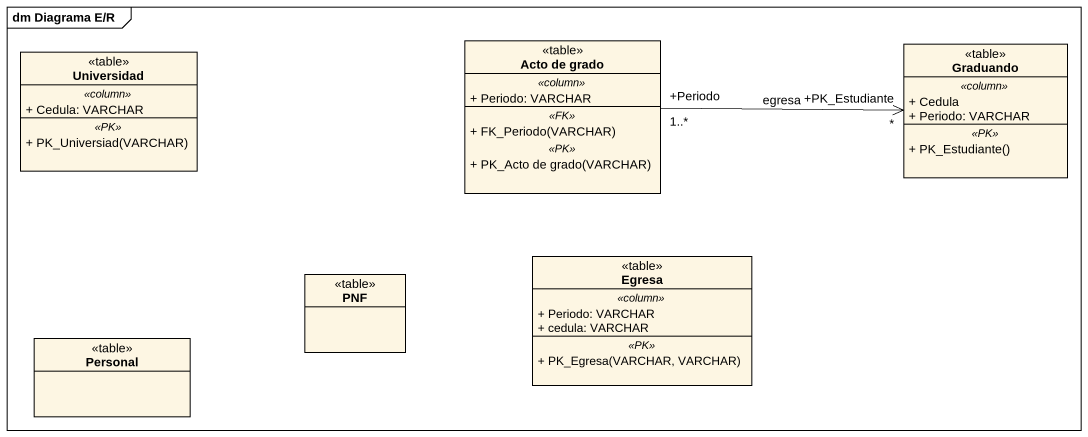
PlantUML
@startuml
mainframe dm Diagrama E/R
hide circle
hide empty members
skinparam classAttributeIconSize 0
class Universidad <<table>> {
  .. <<column>> ..
  + Cedula: VARCHAR
  .. <<PK>> ..
  + PK_Universiad(VARCHAR)
}
class "Acto de grado" as Acto_de_grado <<table>> {
  .. <<column>> ..
  + Periodo: VARCHAR
  .. <<FK>> ..
  + FK_Periodo(VARCHAR)
  .. <<PK>> ..
  + PK_Acto de grado(VARCHAR)
}
class Graduando <<table>> {
  .. <<column>> ..
  + Cedula
  + Periodo: VARCHAR
  .. <<PK>> ..
  + PK_Estudiante()
}
class PNF <<table>>
class Egresa <<table>> {
  .. <<column>> ..
  + Periodo: VARCHAR
  + cedula: VARCHAR
  .. <<PK>> ..
  + PK_Egresa(VARCHAR, VARCHAR)
}
class Personal <<table>>
Acto_de_grado "+Periodo\n1..*" -right-> "+PK_Estudiante\n*" Graduando : egresa
@enduml
